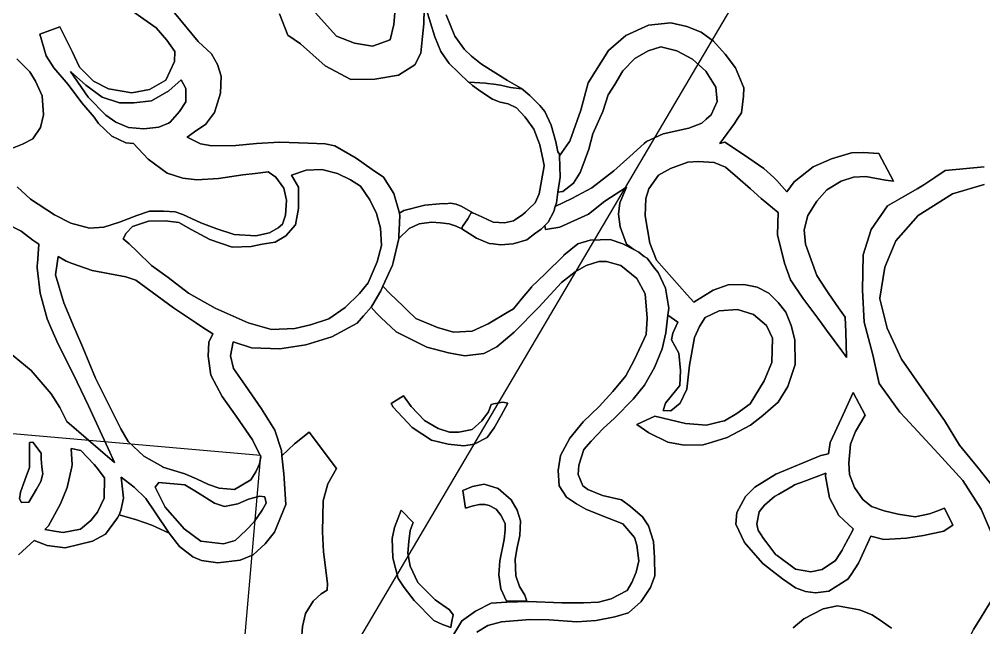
# Model space of a CAD drawing. Header units: inches. Extents: x 288635 to 1232953, y 676945 to 1655780.
# Drawn here: x 469572 to 495223, y 1212552 to 1228735 of the extents above; entities that cross this region are included whole.
import ezdxf

# ---------------------------------------------------------------- set-up
doc = ezdxf.new("R2010")
doc.units = ezdxf.units.IN
doc.header["$MEASUREMENT"] = 0
doc.layers.add('Images', color=7, linetype='Continuous')
picture_1 = doc.add_image_def('image7.jpg', size_in_pixel=(2590, 3729))
picture_2 = doc.add_image_def('image8.jpg', size_in_pixel=(2583, 3985))

msp = doc.modelspace()

# ---------------------------------------------------------------- linework, layer by layer
at = {"color": 1}
for points in [[(477167.1156, 1229697.0635), (477064.1106, 1229634.7814), (477441.3331, 1228917.3729), (478006.4842, 1228288.7216), (478489.0852, 1228098.2212), (478965.3361, 1228022.0211), (479435.2371, 1228187.1214), (479536.8373, 1228599.8722), (479600.3374, 1229330.1237), (479422.537, 1229812.7247), (479079.6364, 1230079.4252), (478489.0852, 1230441.3759), (478000.1342, 1230568.3762), (477625.7116, 1230663.5826), (477459.2162, 1230078.0643), (477167.1156, 1229697.0635)], [(479435.2371, 1228187.1214), (478965.3361, 1228022.0211), (478489.0852, 1228098.2212), (478006.4842, 1228288.7216), (477441.3331, 1228917.3729), (477064.1106, 1229634.7814), (477167.1156, 1229697.0635), (477459.2162, 1230078.0643), (477625.7116, 1230663.5826), (478000.1342, 1230568.3762), (478489.0852, 1230441.3759), (479079.6364, 1230079.4252), (479422.537, 1229812.7247), (479600.3374, 1229330.1237), (479536.8373, 1228599.8722), (479435.2371, 1228187.1214)], [(488034.2943, 1228149.3175), (488344.1749, 1227808.9568), (488618.4955, 1227443.1961), (488842.0159, 1226909.795), (488836.9359, 1226691.3546), (488781.0558, 1226244.3137), (488666.8989, 1226074.6211), (488593.0954, 1225964.9132), (488201.9346, 1225431.5121), (488340.2317, 1225464.3305), (488838.0727, 1225139.2099), (489377.4118, 1224766.8091), (489644.2558, 1224527.6868), (489721.9945, 1224448.3285), (489986.155, 1224143.5279), (490180.7533, 1224407.79), (490688.7543, 1224809.1108), (491176.4353, 1225027.5513), (491704.7563, 1225185.0316), (492014.6369, 1225190.1116), (492431.1978, 1225164.7115), (492822.3586, 1224433.1901), (492608.9981, 1224453.5101), (492085.7571, 1224550.0303), (491760.6364, 1224534.7903), (491435.5158, 1224428.1101), (491054.515, 1224199.5096), (490780.1945, 1223894.709), (490541.434, 1223518.7882), (490444.9138, 1223132.7075), (490482.7936, 1222755.0962), (490780.1945, 1221923.6651), (491029.115, 1221542.6643), (491104.1185, 1221434.6592), (491365.0111, 1221058.9738), (491537.116, 1220811.1428), (491552.356, 1220414.902), (491576.9449, 1219760.8387), (491577.7561, 1219739.2607), (491562.3432, 1219760.8387), (491450.7558, 1219917.061), (491044.355, 1220465.7021), (490810.6745, 1220785.7428), (490409.3537, 1221319.1438), (490084.2331, 1221806.8248), (489926.7528, 1222248.7857), (489738.7924, 1223000.6272), (489752.4745, 1223599.9668), (489305.4337, 1223970.8075), (489016.9059, 1224222.4038), (488670.4324, 1224524.5287), (488355.4718, 1224798.8492), (488055.7512, 1224925.8495), (487629.0303, 1224956.3295), (487349.6297, 1224930.9295), (486892.4288, 1224768.3691), (486572.3882, 1224585.4888), (486318.3877, 1224229.8881), (486232.0275, 1223965.7275), (486216.7875, 1223503.4466), (486338.7077, 1222782.0852), (486521.5881, 1222329.9643), (487337.3375, 1221409.6316), (487512.1901, 1221212.362), (488026.6051, 1221532.7129), (488422.8459, 1221674.9532), (488839.4067, 1221680.0332), (489195.0074, 1221613.9931), (489504.8881, 1221446.3528), (489753.8086, 1221202.5123), (489962.089, 1220943.4318), (490104.3293, 1220587.831), (490195.7694, 1220211.9103), (490205.9295, 1219551.509), (490012.8891, 1218967.3078), (489758.8886, 1218550.747), (489352.4878, 1218195.1463), (489022.2871, 1217941.1457), (488402.5259, 1217610.9451), (487996.2387, 1217486.1797), (487757.3646, 1217412.8247), (487259.5236, 1217407.7447), (486822.6427, 1217483.9448), (486319.7217, 1217737.9453), (485999.6811, 1217956.3858), (486472.122, 1218179.9062), (487295.0836, 1217981.7858), (487853.8848, 1217941.1457), (488240.2589, 1218036.7006), (488326.3257, 1218057.986), (488656.5264, 1218245.9464), (489007.0471, 1218505.0269), (489382.9678, 1219119.7081), (489591.2482, 1219607.3891), (489606.4883, 1220257.6304), (489443.9279, 1220587.831), (489098.4873, 1220882.4716), (488676.8464, 1221014.5519), (488184.0854, 1220978.9918), (487818.3247, 1220801.1915), (487665.9244, 1220562.431), (487533.8441, 1220272.8704), (487396.6839, 1219531.1889), (487325.5637, 1218896.1877), (487147.7634, 1218525.3469), (486903.9229, 1218322.1465), (486700.7225, 1218327.2265), (486755.8476, 1218526.4413), (487137.6033, 1218992.7079), (487157.9234, 1219388.9486), (487112.2033, 1219856.3096), (486915.3606, 1220204.8065), (486954.723, 1220384.6306), (487090.5492, 1220678.961), (486823.0211, 1220867.2216), (486844.575, 1221052.2257), (486762.0248, 1221579.2767), (486565.1744, 1221998.3776), (486464.4052, 1222118.341), (486267.5876, 1222380.7644), (486190.3594, 1222427.5694), (486152.8435, 1222450.3063), (486050.8234, 1222544.4787), (485915.4827, 1222615.1791), (485718.9465, 1222756.6851), (485556.3862, 1223213.886), (485510.6661, 1223549.1667), (485546.2261, 1223848.8873), (485722.8897, 1224273.2698), (485148.8485, 1223897.349), (484711.9677, 1223551.9083), (483949.9661, 1223206.4676), (483568.9654, 1223140.4275), (483551.4013, 1223254.0381), (483634.3035, 1223340.2095), (483786.7038, 1223624.6901), (483826.2575, 1223751.8269), (484270.0068, 1223968.4692), (484798.3278, 1224247.8697), (485382.529, 1224699.9906), (485814.3299, 1225086.0714), (486190.3594, 1225427.1215), (486251.2107, 1225482.3122), (486696.6251, 1225691.6281), (487384.053, 1225837.9129), (487724.4137, 1225975.0732), (487840.1671, 1226074.6211), (487978.4142, 1226193.5136), (488135.8945, 1226549.1143), (488100.3344, 1226930.1151), (487831.0939, 1227356.8359), (487480.5732, 1227671.7966), (487064.0124, 1227900.397), (486632.2115, 1228001.9972), (486296.9308, 1227895.317), (485941.3301, 1227692.1166), (485621.2895, 1227361.9159), (485407.9291, 1227001.2352), (485235.2087, 1226726.9147), (485092.9684, 1226284.9538), (484828.8079, 1225685.5126), (484722.1277, 1225284.1918), (484589.0445, 1224920.4311), (484493.5272, 1224659.3505), (484315.7269, 1224379.95), (484026.1663, 1224151.3495), (483899.8474, 1224136.9493), (483959.4241, 1224539.0919), (483951.1538, 1224817.3192), (483942.5857, 1225105.568), (484067.3476, 1225280.07), (484191.8546, 1225454.2154), (484219.2067, 1225492.4722), (484508.7673, 1226320.5139), (484706.8877, 1227041.8753), (485245.3687, 1227905.477), (485702.5696, 1228301.7178), (486307.0909, 1228576.0384), (486901.452, 1228636.9985), (487323.0929, 1228540.4783), (487709.1737, 1228393.158), (488034.2943, 1228149.3175)], [(484270.0068, 1223968.4692), (483826.2575, 1223751.8269), (483857.8239, 1223853.2905), (483899.8474, 1224136.9493), (484026.1663, 1224151.3495), (484315.7269, 1224379.95), (484493.5272, 1224659.3505), (484589.0445, 1224920.4311), (484722.1277, 1225284.1918), (484828.8079, 1225685.5126), (485092.9684, 1226284.9538), (485235.2087, 1226726.9147), (485407.9291, 1227001.2352), (485621.2895, 1227361.9159), (485941.3301, 1227692.1166), (486296.9308, 1227895.317), (486632.2115, 1228001.9972), (487064.0124, 1227900.397), (487480.5732, 1227671.7966), (487831.0939, 1227356.8359), (488100.3344, 1226930.1151), (488135.8945, 1226549.1143), (487978.4142, 1226193.5136), (487840.1671, 1226074.6211), (487724.4137, 1225975.0732), (487384.053, 1225837.9129), (486696.6251, 1225691.6281), (486251.2107, 1225482.3122), (486190.3594, 1225427.1215), (485814.3299, 1225086.0714), (485382.529, 1224699.9906), (484798.3278, 1224247.8697), (484270.0068, 1223968.4692)], [(473547.6084, 1226833.2078), (473090.4074, 1226566.5073), (472620.5065, 1226509.3572), (472233.1557, 1226509.3572), (471775.9548, 1226668.1075), (471337.8039, 1226979.2581), (470931.4031, 1227347.5588), (471401.3041, 1226661.7575), (471877.555, 1226185.5065), (472137.9055, 1226001.3562), (472480.8062, 1225855.3059), (472880.857, 1225817.2058), (473287.2578, 1225868.0059), (473536.7484, 1225974.1721), (473585.7084, 1225995.0061), (473833.3589, 1226280.7567), (474004.8093, 1226541.1072), (473998.4593, 1226890.3579), (473877.809, 1227125.3084), (473547.6084, 1226833.2078)], [(471775.9548, 1226668.1075), (472233.1557, 1226509.3572), (472620.5065, 1226509.3572), (473090.4074, 1226566.5073), (473547.6084, 1226833.2078), (473877.809, 1227125.3084), (473998.4593, 1226890.3579), (474004.8093, 1226541.1072), (473833.3589, 1226280.7567), (473585.7084, 1225995.0061), (473536.7484, 1225974.1721), (473287.2578, 1225868.0059), (472880.857, 1225817.2058), (472480.8062, 1225855.3059), (472137.9055, 1226001.3562), (471877.555, 1226185.5065), (471401.3041, 1226661.7575), (470931.4031, 1227347.5588), (471337.8039, 1226979.2581), (471775.9548, 1226668.1075)], [(482637.2068, 1226924.8234), (482925.8592, 1226887.1399), (482912.5231, 1226894.8635), (482931.1509, 1226892.4316), (483149.8645, 1226709.7696), (483419.7401, 1226439.8941), (483549.9153, 1226284.3188), (483720.5392, 1225923.2265), (483844.0208, 1225476.1784), (483896.7918, 1225207.9262), (483941.2419, 1225150.7761), (483942.5857, 1225105.568), (483951.1538, 1224817.3192), (483959.4241, 1224539.0919), (483899.8474, 1224136.9493), (483857.8239, 1223853.2905), (483826.2575, 1223751.8269), (483786.7038, 1223624.6901), (483634.3035, 1223340.2095), (483551.4013, 1223254.0381), (483453.5259, 1223152.3031), (483272.0083, 1223031.4223), (483075.1579, 1222866.322), (482706.8571, 1222758.3717), (482370.3065, 1222739.3217), (482176.1022, 1222759.5513), (482065.5059, 1222771.0718), (481731.8458, 1222914.2984), (481344.495, 1223165.1239), (481357.7797, 1223219.8848), (481500.0703, 1223431.8244), (481550.8704, 1223527.0746), (481582.6293, 1223576.1565), (481585.7955, 1223581.0497), (481625.6002, 1223588.5131), (481636.5956, 1223590.5747), (481874.7211, 1223476.2745), (482179.7577, 1223339.7011), (482478.2567, 1223317.1729), (482719.5572, 1223374.323), (482769.7003, 1223407.7517), (482967.2077, 1223539.4233), (483037.8968, 1223607.167), (483119.608, 1223685.4736), (483291.0583, 1223850.5739), (483395.4632, 1224088.1997), (483459.6531, 1224438.7752), (483533.0468, 1224839.6178), (483531.7742, 1224846.1482), (483505.8187, 1224979.338), (483416.6299, 1225392.8498), (483257.8796, 1225816.184), (483049.4132, 1226097.1605), (483014.4625, 1226144.268), (482798.7622, 1226383.935), (482571.3784, 1226483.0742), (482358.018, 1226533.8743), (482159.8976, 1226610.0744), (481844.9369, 1226818.3549), (481626.4965, 1226970.7552), (481528.0274, 1227065.0857), (481973.5675, 1227034.1454), (482024.7382, 1227025.3925), (482197.9417, 1227010.9589), (482373.1422, 1226981.1572), (482518.3367, 1226950.1824), (482637.2068, 1226924.8234)], [(477198.6846, 1224718.4294), (476812.6038, 1224591.4291), (476995.4842, 1224266.3085), (477000.5642, 1223702.4273), (476914.204, 1223265.5465), (476660.2035, 1222970.9059), (476375.723, 1222803.2655), (476035.3623, 1222752.4654), (475740.7217, 1222691.5053), (475237.8007, 1222671.1853), (474638.3595, 1222879.4657), (474145.5985, 1223143.6262), (473815.3978, 1223331.5866), (473454.7171, 1223372.2267), (473010.6037, 1223363.6523), (472580.9554, 1223224.9064), (472418.3951, 1223042.026), (472337.1149, 1222894.7057), (472494.5952, 1222762.6254), (472707.9556, 1222559.425), (473088.9564, 1222188.5843), (473535.9973, 1221863.4637), (474069.3984, 1221451.9828), (474785.6798, 1221050.662), (475655.9196, 1220661.101), (476284.2828, 1220486.7809), (476898.964, 1220507.1009), (477315.5248, 1220608.7011), (477803.2058, 1220771.2615), (478240.0867, 1221065.9021), (478621.0875, 1221441.8228), (478849.6879, 1221726.3034), (479093.5284, 1222285.1045), (479205.2886, 1222721.9854), (479179.8886, 1223179.1863), (479073.2084, 1223565.2671), (478895.408, 1223936.1078), (478646.4875, 1224296.7885), (478382.327, 1224464.4289), (478031.8063, 1224637.1492), (477620.3255, 1224743.8294), (477198.6846, 1224718.4294)], [(479205.2886, 1222721.9854), (479093.5284, 1222285.1045), (478849.6879, 1221726.3034), (478621.0875, 1221441.8228), (478240.0867, 1221065.9021), (477803.2058, 1220771.2615), (477315.5248, 1220608.7011), (476898.964, 1220507.1009), (476284.2828, 1220486.7809), (475655.9196, 1220661.101), (474785.6798, 1221050.662), (474069.3984, 1221451.9828), (473535.9973, 1221863.4637), (473088.9564, 1222188.5843), (472707.9556, 1222559.425), (472494.5952, 1222762.6254), (472337.1149, 1222894.7057), (472418.3951, 1223042.026), (472580.9554, 1223224.9064), (473010.6037, 1223363.6523), (473454.7171, 1223372.2267), (473815.3978, 1223331.5866), (474145.5985, 1223143.6262), (474638.3595, 1222879.4657), (475237.8007, 1222671.1853), (475740.7217, 1222691.5053), (476035.3623, 1222752.4654), (476375.723, 1222803.2655), (476660.2035, 1222970.9059), (476914.204, 1223265.5465), (477000.5642, 1223702.4273), (476995.4842, 1224266.3085), (476812.6038, 1224591.4291), (477198.6846, 1224718.4294), (477620.3255, 1224743.8294), (478031.8063, 1224637.1492), (478382.327, 1224464.4289), (478646.4875, 1224296.7885), (478895.408, 1223936.1078), (479073.2084, 1223565.2671), (479179.8886, 1223179.1863), (479205.2886, 1222721.9854)], [(485556.3862, 1223213.886), (485718.9465, 1222756.6851), (485915.4827, 1222615.1791), (485625.3725, 1222766.7291), (485288.8219, 1222874.6793), (484755.4208, 1222861.9793), (484431.5701, 1222766.7291), (484056.9194, 1222461.9285), (484051.6277, 1222456.6368), (483555.2684, 1221960.2775), (483199.6677, 1221617.3768), (483198.7895, 1221616.341), (483194.376, 1221612.0851), (482946.7255, 1221319.9845), (482715.195, 1221032.1358), (482545.6164, 1220937.9254), (482046.8665, 1220636.8107), (481618.5145, 1220442.6245), (481123.2135, 1220417.2244), (480697.7627, 1220537.8746), (480119.9115, 1220772.8251), (479877.3062, 1221006.5112), (479779.7459, 1221100.4847), (479427.6184, 1221439.6663), (479245.0973, 1221637.6425), (479501.4109, 1222192.2885), (479518.7276, 1222267.1578), (479666.9242, 1222907.8903), (479944.757, 1223166.7799), (480205.1075, 1223293.7801), (480535.3082, 1223338.2302), (480774.0522, 1223324.9325), (481009.0027, 1223293.1825), (481193.153, 1223236.0323), (481339.2033, 1223159.8322), (481340.9373, 1223166.9801), (481344.495, 1223165.1239), (481731.8458, 1222914.2984), (482065.5059, 1222771.0718), (482176.1022, 1222759.5513), (482370.3065, 1222739.3217), (482706.8571, 1222758.3717), (483075.1579, 1222866.322), (483272.0083, 1223031.4223), (483453.5259, 1223152.3031), (483551.4013, 1223254.0381), (483568.9654, 1223140.4275), (483949.9661, 1223206.4676), (484711.9677, 1223551.9083), (485148.8485, 1223897.349), (485722.8897, 1224273.2698), (485546.2261, 1223848.8873), (485510.6661, 1223549.1667), (485556.3862, 1223213.886)], [(481042.7001, 1223843.3053), (481195.1004, 1223817.9052), (481345.8074, 1223755.2517), (481636.5956, 1223590.5747), (481625.6002, 1223588.5131), (481585.7955, 1223581.0497), (481582.6293, 1223576.1565), (481550.8704, 1223527.0746), (481500.0703, 1223431.8244), (481357.7797, 1223219.8848), (481344.495, 1223165.1239), (481340.9373, 1223166.9801), (481339.2033, 1223159.8322), (481193.153, 1223236.0323), (481009.0027, 1223293.1825), (480774.0522, 1223324.9325), (480535.3082, 1223338.2302), (480205.1075, 1223293.7801), (479944.757, 1223166.7799), (479666.9242, 1222907.8903), (479665.3564, 1222906.4294), (479666.658, 1222924.3266), (479670.1247, 1222971.9942), (479681.7036, 1223316.464), (479689.1596, 1223538.2795), (479679.2729, 1223573.3612), (479685.0982, 1223576.7593), (479684.5646, 1223578.6529), (479803.9984, 1223648.3225), (480356.4495, 1223794.3728), (480845.4005, 1223832.4729), (480904.9885, 1223825.2257), (481042.7001, 1223843.3053)], [(470819.6735, 1222298.9687), (470603.2873, 1222427.8797), (470578.7972, 1222243.4157), (470538.0442, 1221936.4566), (470756.4846, 1221194.7751), (471034.3871, 1220540.3594), (471071.4452, 1220453.0936), (471264.4856, 1220000.9727), (471594.6863, 1219188.1711), (472077.2872, 1218233.1291), (472275.4076, 1217841.9684), (472468.448, 1217506.6877), (472885.0089, 1217115.5269), (473385.7456, 1216827.2239), (473387.9299, 1216825.9663), (473977.211, 1216648.166), (474282.9974, 1216507.6029), (474607.1323, 1216358.6054), (474891.6129, 1216262.0852), (475298.0137, 1216231.6051), (475734.8946, 1216485.6057), (475866.9748, 1216698.9661), (475923.2831, 1216827.2239), (475958.415, 1216907.2465), (475993.9751, 1217095.2069), (475775.5346, 1217552.4078), (475343.7338, 1218182.329), (474967.813, 1218700.4901), (474663.0124, 1219269.4512), (474591.8923, 1219777.4522), (474617.2923, 1220143.213), (474716.9066, 1220366.2946), (474455.8094, 1220540.3594), (474282.9974, 1220655.5674), (473669.5592, 1221064.5262), (472676.1867, 1221795.1326), (472409.7167, 1221882.4079), (471510.5549, 1222055.1282), (470977.0737, 1222243.4157), (470819.6735, 1222298.9687)], [(475734.8946, 1216485.6057), (475298.0137, 1216231.6051), (474891.6129, 1216262.0852), (474607.1323, 1216358.6054), (474282.9974, 1216507.6029), (473977.211, 1216648.166), (473387.9299, 1216825.9663), (473385.7456, 1216827.2239), (472885.0089, 1217115.5269), (472468.448, 1217506.6877), (472275.4076, 1217841.9684), (472077.2872, 1218233.1291), (471594.6863, 1219188.1711), (471264.4856, 1220000.9727), (471071.4452, 1220453.0936), (471034.3871, 1220540.3594), (470756.4846, 1221194.7751), (470538.0442, 1221936.4566), (470578.7972, 1222243.4157), (470603.2873, 1222427.8797), (470819.6735, 1222298.9687), (470977.0737, 1222243.4157), (471510.5549, 1222055.1282), (472409.7167, 1221882.4079), (472676.1867, 1221795.1326), (473669.5592, 1221064.5262), (474282.9974, 1220655.5674), (474455.8094, 1220540.3594), (474716.9066, 1220366.2946), (474617.2923, 1220143.213), (474591.8923, 1219777.4522), (474663.0124, 1219269.4512), (474967.813, 1218700.4901), (475343.7338, 1218182.329), (475775.5346, 1217552.4078), (475993.9751, 1217095.2069), (475958.415, 1216907.2465), (475923.2831, 1216827.2239), (475866.9748, 1216698.9661), (475734.8946, 1216485.6057)], [(480712.6384, 1217852.8762), (481012.359, 1217751.276), (481261.2795, 1217751.276), (481616.8802, 1217827.4762), (481875.9608, 1218050.9966), (482053.7611, 1218289.7571), (482121.1561, 1218493.1736), (482186.4764, 1218505.0225), (482435.3969, 1218550.7426), (482562.3971, 1218525.3426), (482389.6768, 1218195.1419), (482206.7964, 1217864.9412), (482018.836, 1217610.9407), (481673.3954, 1217438.2204), (481395.3588, 1217389.3761), (480976.799, 1217431.2354), (480534.8381, 1217542.9956), (480021.7571, 1217873.1963), (479518.836, 1218421.8373), (479462.9559, 1218518.3575), (479793.1566, 1218716.4779), (479996.357, 1218437.0774), (480346.8777, 1218061.1566), (480712.6384, 1217852.8762)], [(480021.7571, 1217873.1963), (480534.8381, 1217542.9956), (480976.799, 1217431.2354), (481395.3588, 1217389.3761), (481673.3954, 1217438.2204), (482018.836, 1217610.9407), (482206.7964, 1217864.9412), (482389.6768, 1218195.1419), (482562.3971, 1218525.3426), (482435.3969, 1218550.7426), (482186.4764, 1218505.0225), (482121.1561, 1218493.1736), (482053.7611, 1218289.7571), (481875.9608, 1218050.9966), (481616.8802, 1217827.4762), (481261.2795, 1217751.276), (481012.359, 1217751.276), (480712.6384, 1217852.8762), (480346.8777, 1218061.1566), (479996.357, 1218437.0774), (479793.1566, 1218716.4779), (479462.9559, 1218518.3575), (479518.836, 1218421.8373), (480021.7571, 1217873.1963)], [(491635.9523, 1216932.7637), (491651.1924, 1216627.9631), (491788.3526, 1216277.4424), (492006.7931, 1215962.4818), (492235.3935, 1215779.6014), (492575.7542, 1215657.6812), (492946.595, 1215571.321), (493398.7159, 1215505.2809), (493784.7966, 1215581.481), (493974.8548, 1215653.0614), (494175.9574, 1215728.8013), (494404.5579, 1215276.6804), (494200.4488, 1215142.0553), (494165.7974, 1215119.2001), (493617.1563, 1215002.3599), (493170.1154, 1214931.2397), (492570.6742, 1214895.6797), (492218.9321, 1214986.7783), (491945.9159, 1214383.3093), (491895.0328, 1214270.8384), (491693.1772, 1213969.8256), (491605.4723, 1213839.0375), (491107.6313, 1213524.0769), (490752.0306, 1213478.3568), (490482.79, 1213518.9969), (490213.5495, 1213610.4371), (489873.1888, 1213854.2776), (489600.4237, 1214064.0969), (489344.8677, 1214260.6784), (488969.4271, 1214690.8708), (488857.1868, 1214819.4795), (488628.5863, 1215302.0805), (488653.9864, 1215617.0411), (488887.6668, 1216043.762), (489136.5873, 1216292.6825), (489695.3884, 1216633.0431), (490894.2708, 1217130.8841), (491097.1961, 1217179.6551), (491138.1113, 1217481.4048), (491436.4206, 1218124.8653), (491752.7926, 1218807.2875), (492067.7532, 1218207.8463), (491808.6727, 1217770.9654), (491681.6724, 1217430.6047), (491635.9523, 1216932.7637)], [(491138.1113, 1217481.4048), (491097.1961, 1217179.6551), (490894.2708, 1217130.8841), (489695.3884, 1216633.0431), (489136.5873, 1216292.6825), (488887.6668, 1216043.762), (488653.9864, 1215617.0411), (488628.5863, 1215302.0805), (488857.1868, 1214819.4795), (488969.4271, 1214690.8708), (489344.8677, 1214260.6784), (489600.4237, 1214064.0969), (489873.1888, 1213854.2776), (490213.5495, 1213610.4371), (490482.79, 1213518.9969), (490752.0306, 1213478.3568), (491107.6313, 1213524.0769), (491605.4723, 1213839.0375), (491693.1772, 1213969.8256), (491895.0328, 1214270.8384), (491945.9159, 1214383.3093), (492218.9321, 1214986.7783), (492570.6742, 1214895.6797), (493170.1154, 1214931.2397), (493617.1563, 1215002.3599), (494165.7974, 1215119.2001), (494200.4488, 1215142.0553), (494404.5579, 1215276.6804), (494175.9574, 1215728.8013), (493974.8548, 1215653.0614), (493784.7966, 1215581.481), (493398.7159, 1215505.2809), (492946.595, 1215571.321), (492575.7542, 1215657.6812), (492235.3935, 1215779.6014), (492006.7931, 1215962.4818), (491788.3526, 1216277.4424), (491651.1924, 1216627.9631), (491635.9523, 1216932.7637), (491681.6724, 1217430.6047), (491808.6727, 1217770.9654), (492067.7532, 1218207.8463), (491752.7926, 1218807.2875), (491436.4206, 1218124.8653), (491138.1113, 1217481.4048)], [(470158.3967, 1217196.9033), (469929.7963, 1217486.4638), (469840.8961, 1217481.3838), (469847.2461, 1217125.7831), (469847.2461, 1216814.6325), (469755.0413, 1216570.2898), (469720.2458, 1216478.0818), (469605.9456, 1216160.5812), (469579.2756, 1215982.7808), (469630.0757, 1215886.2606), (469823.116, 1215891.3406), (470031.3965, 1216236.7813), (470143.1567, 1216445.0618), (470193.9568, 1216643.1821), (470188.0493, 1216701.5185), (470175.0097, 1216830.2848), (470153.3167, 1217044.503), (470158.3967, 1217196.9033)], [(469823.116, 1215891.3406), (469630.0757, 1215886.2606), (469579.2756, 1215982.7808), (469605.9456, 1216160.5812), (469720.2458, 1216478.0818), (469755.0413, 1216570.2898), (469847.2461, 1216814.6325), (469847.2461, 1217125.7831), (469840.8961, 1217481.3838), (469929.7963, 1217486.4638), (470158.3967, 1217196.9033), (470153.3167, 1217044.503), (470175.0097, 1216830.2848), (470188.0493, 1216701.5185), (470193.9568, 1216643.1821), (470143.1567, 1216445.0618), (470031.3965, 1216236.7813), (469823.116, 1215891.3406)], [(471561.3699, 1216896.3245), (471212.1192, 1217266.7419), (470949.9016, 1217316.6474), (470982.2897, 1216886.7686), (470968.8921, 1216827.2239), (470845.1294, 1216277.1674), (470667.3291, 1215845.3666), (470347.2884, 1215261.1654), (470253.9481, 1215164.041), (470563.8994, 1215114.2154), (470735.8682, 1215086.5709), (471201.5358, 1215171.2377), (471476.703, 1215404.0715), (471656.6201, 1215626.3219), (471825.9537, 1215996.7393), (471836.5371, 1216536.4904), (471614.2115, 1216827.2239), (471561.3699, 1216896.3245)], [(471201.5358, 1215171.2377), (470735.8682, 1215086.5709), (470563.8994, 1215114.2154), (470253.9481, 1215164.041), (470347.2884, 1215261.1654), (470667.3291, 1215845.3666), (470845.1294, 1216277.1674), (470968.8921, 1216827.2239), (470982.2897, 1216886.7686), (470949.9016, 1217316.6474), (471212.1192, 1217266.7419), (471561.3699, 1216896.3245), (471614.2115, 1216827.2239), (471836.5371, 1216536.4904), (471825.9537, 1215996.7393), (471656.6201, 1215626.3219), (471476.703, 1215404.0715), (471201.5358, 1215171.2377)], [(490213.5495, 1214108.2781), (490625.0303, 1214042.238), (490929.8309, 1214098.1181), (491280.3516, 1214341.9586), (491458.152, 1214611.1991), (491476.1596, 1214645.6254), (491504.0779, 1214698.9986), (491729.6586, 1215130.256), (491755.165, 1215179.0182), (491504.0779, 1215409.6084), (491366.7118, 1215535.7609), (491117.7913, 1216003.1219), (491016.1911, 1216582.243), (491026.5775, 1216658.843), (490436.723, 1216440.5532), (490188.1494, 1216348.5626), (490150.6384, 1216326.7705), (489771.7908, 1216106.678), (489654.7484, 1216038.6819), (489390.5878, 1215810.0815), (489283.5618, 1215676.2989), (489248.3476, 1215632.2811), (489192.4674, 1215317.3205), (489228.0275, 1215134.4401), (489230.7829, 1215130.256), (489283.5618, 1215050.1103), (489365.1878, 1214926.1597), (489426.931, 1214845.4186), (489695.3884, 1214494.3589), (489726.4194, 1214471.2378), (490213.5495, 1214108.2781)], [(490929.8309, 1214098.1181), (490625.0303, 1214042.238), (490213.5495, 1214108.2781), (489726.4194, 1214471.2378), (489695.3884, 1214494.3589), (489426.931, 1214845.4186), (489365.1878, 1214926.1597), (489283.5618, 1215050.1103), (489230.7829, 1215130.256), (489228.0275, 1215134.4401), (489192.4674, 1215317.3205), (489248.3476, 1215632.2811), (489283.5618, 1215676.2989), (489390.5878, 1215810.0815), (489654.7484, 1216038.6819), (489771.7908, 1216106.678), (490150.6384, 1216326.7705), (490188.1494, 1216348.5626), (490436.723, 1216440.5532), (491026.5775, 1216658.843), (491016.1911, 1216582.243), (491117.7913, 1216003.1219), (491366.7118, 1215535.7609), (491504.0779, 1215409.6084), (491755.165, 1215179.0182), (491729.6586, 1215130.256), (491504.0779, 1214698.9986), (491476.1596, 1214645.6254), (491458.152, 1214611.1991), (491280.3516, 1214341.9586), (490929.8309, 1214098.1181)], [(473194.8895, 1215606.7639), (473555.5702, 1215063.2028), (473093.8972, 1215275.3723), (472692.5764, 1215422.6925), (472224.7489, 1215554.9906), (472276.8046, 1215666.5387), (472346.6548, 1215996.7393), (472280.4877, 1216556.7258), (472625.9283, 1216292.5653), (472940.889, 1215992.8447), (473194.8895, 1215606.7639)], [(473978.608, 1216350.2234), (473280.1067, 1216413.7235), (473184.8565, 1216293.0733), (473451.557, 1215759.6722), (473902.4281, 1215240.3144), (473953.208, 1215181.821), (474404.0589, 1214851.6204), (475000.9601, 1214781.7702), (475312.1107, 1214870.6704), (475610.5613, 1215143.721), (475820.1117, 1215372.3214), (476036.0122, 1215677.122), (476137.6124, 1215867.6224), (476105.8623, 1216032.7227), (475971.0389, 1216050.9012), (475667.7114, 1215969.2226), (475381.9609, 1215848.5724), (475026.3601, 1215772.3722), (474765.2136, 1215868.2842), (474311.2147, 1216145.0947), (474245.3086, 1216191.4731), (473978.608, 1216350.2234)], [(474765.2136, 1215868.2842), (475026.3601, 1215772.3722), (475381.9609, 1215848.5724), (475667.7114, 1215969.2226), (475971.0389, 1216050.9012), (476105.8623, 1216032.7227), (476137.6124, 1215867.6224), (476036.0122, 1215677.122), (475820.1117, 1215372.3214), (475610.5613, 1215143.721), (475312.1107, 1214870.6704), (475000.9601, 1214781.7702), (474404.0589, 1214851.6204), (473953.208, 1215181.821), (473902.4281, 1215240.3144), (473451.557, 1215759.6722), (473184.8565, 1216293.0733), (473280.1067, 1216413.7235), (473978.608, 1216350.2234), (474245.3086, 1216191.4731), (474311.2147, 1216145.0947), (474765.2136, 1215868.2842)], [(482656.589, 1215951.5131), (482814.0693, 1215677.1925), (482900.4295, 1215392.712), (482885.1894, 1215006.6312), (482814.0693, 1214686.5905), (482763.2692, 1214376.7099), (482778.5092, 1213929.669), (482880.1094, 1213645.1885), (483022.3497, 1213421.668), (483068.0698, 1213255.5631), (482531.1661, 1213255.5631), (482379.6549, 1213589.3724), (482326.3883, 1213958.6251), (482351.7884, 1214334.5458), (482468.6286, 1214898.427), (482494.0287, 1215142.2675), (482494.0287, 1215320.0678), (482382.2684, 1215543.5883), (482255.2682, 1215706.1486), (482072.3878, 1215802.6688), (481965.7076, 1215828.0688), (481808.2273, 1215833.1488), (481640.587, 1215797.5888), (481436.6589, 1215735.2038), (481366.9971, 1216205.4214), (481630.4269, 1216312.1938), (481940.3076, 1216368.0739), (482306.0683, 1216251.2337), (482656.589, 1215951.5131)], [(481366.9971, 1216205.4214), (481436.6589, 1215735.2038), (481640.587, 1215797.5888), (481808.2273, 1215833.1488), (481965.7076, 1215828.0688), (482072.3878, 1215802.6688), (482255.2682, 1215706.1486), (482382.2684, 1215543.5883), (482494.0287, 1215320.0678), (482494.0287, 1215142.2675), (482468.6286, 1214898.427), (482351.7884, 1214334.5458), (482326.3883, 1213958.6251), (482379.6549, 1213589.3724), (482531.1661, 1213255.5631), (483068.0698, 1213255.5631), (483022.3497, 1213421.668), (482880.1094, 1213645.1885), (482778.5092, 1213929.669), (482763.2692, 1214376.7099), (482814.0693, 1214686.5905), (482885.1894, 1215006.6312), (482900.4295, 1215392.712), (482814.0693, 1215677.1925), (482656.589, 1215951.5131), (482306.0683, 1216251.2337), (481940.3076, 1216368.0739), (481630.4269, 1216312.1938), (481366.9971, 1216205.4214)], [(481071.6258, 1212685.0665), (481046.2258, 1212558.0663), (480827.7853, 1212634.2664), (480599.1849, 1212740.9467), (480070.4565, 1213279.1166), (479811.7833, 1213624.8684), (479649.223, 1213863.6289), (479506.9827, 1214412.27), (479491.7427, 1214925.351), (479547.6228, 1215214.9116), (479730.5031, 1215677.1925), (480050.5438, 1215352.0719), (479964.1836, 1215138.7114), (479928.6235, 1214844.0709), (479908.3035, 1214534.1902), (479968.4136, 1214191.2648), (480174.6943, 1213752.9182), (480634.7449, 1213294.6678), (481015.7457, 1213030.5072), (481112.2659, 1212898.427), (481071.6258, 1212685.0665)], [(480050.5438, 1215352.0719), (479730.5031, 1215677.1925), (479547.6228, 1215214.9116), (479491.7427, 1214925.351), (479506.9827, 1214412.27), (479649.223, 1213863.6289), (479811.7833, 1213624.8684), (480070.4565, 1213279.1166), (480599.1849, 1212740.9467), (480827.7853, 1212634.2664), (481046.2258, 1212558.0663), (481071.6258, 1212685.0665), (481112.2659, 1212898.427), (481015.7457, 1213030.5072), (480634.7449, 1213294.6678), (480174.6943, 1213752.9182), (479968.4136, 1214191.2648), (479908.3035, 1214534.1902), (479928.6235, 1214844.0709), (479964.1836, 1215138.7114), (480050.5438, 1215352.0719)]]:
    msp.add_lwpolyline(points, close=True, dxfattribs=at)
for points in [[(480392.4143, 1229008.9994), (480621.0147, 1228272.3979), (480786.1151, 1227878.6971), (481008.3655, 1227561.1965), (481516.3665, 1227065.8955), (481528.0274, 1227065.0857), (481626.4965, 1226970.7552), (481844.9369, 1226818.3549), (482159.8976, 1226610.0744), (482358.018, 1226533.8743), (482571.3784, 1226483.0742), (482798.7622, 1226383.935), (483014.4625, 1226144.268), (483049.4132, 1226097.1605), (483257.8796, 1225816.184), (483416.6299, 1225392.8498), (483505.8187, 1224979.338), (483531.7742, 1224846.1482), (483533.0468, 1224839.6178), (483459.6531, 1224438.7752), (483395.4632, 1224088.1997), (483291.0583, 1223850.5739), (483119.608, 1223685.4736), (483037.8968, 1223607.167), (482967.2077, 1223539.4233), (482769.7003, 1223407.7517), (482719.5572, 1223374.323), (482478.2567, 1223317.1729), (482179.7577, 1223339.7011), (481874.7211, 1223476.2745), (481636.5956, 1223590.5747), (481345.8074, 1223755.2517), (481195.1004, 1223817.9052), (481042.7001, 1223843.3053), (480904.9885, 1223825.2257), (480845.4005, 1223832.4729), (480356.4495, 1223794.3728), (479803.9984, 1223648.3225), (479684.5646, 1223578.6529), (479536.971, 1224102.3723), (479257.5704, 1224534.1732), (478959.3528, 1224740.6315), (478531.1289, 1225037.0942), (477962.1678, 1225367.2948), (477708.1673, 1225418.0949), (477256.0464, 1225438.415), (476494.0449, 1225463.815), (475884.4437, 1225428.2549), (475335.8026, 1225377.4548), (474695.7213, 1225367.2948), (474396.0007, 1225423.1749), (474036.1988, 1225597.9064), (474292.6765, 1225785.4557), (474522.7424, 1225938.8329), (474766.7107, 1226256.1462), (474927.6778, 1226769.7077), (474938.2611, 1227220.5586), (474843.011, 1227531.7092), (474684.2606, 1227817.4598), (474331.7166, 1228143.8388), (473700.0087, 1228907.5453)], [(480337.8198, 1229011.5082), (480329.4219, 1228611.2114), (480297.6719, 1228274.6607), (480253.2218, 1227836.5098), (480088.1214, 1227525.3592), (479656.3206, 1227252.3087), (479027.6693, 1227144.3584), (478386.318, 1227131.6584), (477706.8667, 1227499.9591), (477052.8154, 1228084.1603), (476716.2647, 1228312.7608), (476494.0143, 1228877.9119)], [(476494.0143, 1228877.9119), (476716.2647, 1228312.7608), (477052.8154, 1228084.1603), (477706.8667, 1227499.9591), (478386.318, 1227131.6584), (479027.6693, 1227144.3584), (479656.3206, 1227252.3087), (480088.1214, 1227525.3592), (480253.2218, 1227836.5098), (480297.6719, 1228274.6607), (480329.4219, 1228611.2114), (480337.8198, 1229011.5082)], [(480924.757, 1228855.5408), (481159.7075, 1228284.0396), (481413.708, 1227934.7889), (481597.8584, 1227756.9886), (481864.5589, 1227541.0881), (482556.7103, 1227109.2873), (482556.7103, 1227109.2873), (482931.1509, 1226892.4316), (482912.5231, 1226894.8635), (482925.8592, 1226887.1399), (482637.2068, 1226924.8234), (482518.3367, 1226950.1824), (482373.1422, 1226981.1572), (482197.9417, 1227010.9589), (482024.7382, 1227025.3925), (481973.5675, 1227034.1454), (481528.0274, 1227065.0857), (481516.3665, 1227065.8955), (481008.3655, 1227561.1965), (480786.1151, 1227878.6971), (480621.0147, 1228272.3979), (480392.4143, 1229008.9994)], [(469519.1909, 1224280.1727), (469869.7116, 1223955.052), (470509.7929, 1223533.4112), (470941.5938, 1223309.8907), (471439.4348, 1223177.8104), (471820.4355, 1223203.2105), (472236.9964, 1223340.3708), (472694.1973, 1223518.1711), (473034.558, 1223635.0114), (473405.3987, 1223635.0114), (473720.3593, 1223614.6913), (473918.4797, 1223543.5712), (474401.0807, 1223325.1307), (474822.7215, 1223162.5704), (475285.0025, 1223010.1701), (475864.1236, 1222974.61), (476229.8843, 1223055.8902), (476453.4048, 1223187.9705), (476570.245, 1223289.5707), (476656.6052, 1223523.2511), (476676.9252, 1223924.5719), (476610.8851, 1224239.5326), (476397.5247, 1224534.1732), (476194.3243, 1224681.4935), (475843.8036, 1224635.7734), (475518.6829, 1224595.1333), (474873.5216, 1224503.6931), (474294.4005, 1224468.133), (473923.4155, 1224510.9246), (473506.9989, 1224640.8534), (472998.9979, 1225016.7741), (472611.1324, 1225431.9299), (472404.6061, 1225448.905), (472036.3053, 1225626.7054), (471674.9582, 1225960.9964), (471566.4044, 1226134.7064), (471236.2037, 1226515.7072), (470874.253, 1226998.3081), (470489.5891, 1227444.5067), (470290.0518, 1227760.3097), (470122.8348, 1228336.0442), (470652.0026, 1228537.1279), (470984.474, 1227863.1994), (471043.5867, 1227743.3763), (471170.8553, 1227458.2003), (471547.3544, 1227087.2083), (471947.4052, 1226884.0079), (472563.3564, 1226776.0577), (473033.2573, 1226871.3079), (473471.4082, 1227118.9584), (473700.7742, 1227609.5927), (473706.3587, 1227880.9599), (473498.9249, 1228177.2938), (473213.1744, 1228505.3778), (472641.6732, 1228907.5453)], [(472641.6732, 1228907.5453), (473213.1744, 1228505.3778), (473498.9249, 1228177.2938), (473706.3587, 1227880.9599), (473700.7742, 1227609.5927), (473471.4082, 1227118.9584), (473033.2573, 1226871.3079), (472563.3564, 1226776.0577), (471947.4052, 1226884.0079), (471547.3544, 1227087.2083), (471170.8553, 1227458.2003), (471043.5867, 1227743.3763), (470984.474, 1227863.1994), (470652.0026, 1228537.1279), (470122.8348, 1228336.0442), (470290.0518, 1227760.3097), (470489.5891, 1227444.5067), (470874.253, 1226998.3081), (471236.2037, 1226515.7072), (471566.4044, 1226134.7064), (471674.9582, 1225960.9964), (472036.3053, 1225626.7054), (472404.6061, 1225448.905), (472611.1324, 1225431.9299), (472998.9979, 1225016.7741), (473506.9989, 1224640.8534), (473923.4155, 1224510.9246), (474294.4005, 1224468.133), (474873.5216, 1224503.6931), (475518.6829, 1224595.1333), (475843.8036, 1224635.7734), (476194.3243, 1224681.4935), (476397.5247, 1224534.1732), (476610.8851, 1224239.5326), (476676.9252, 1223924.5719), (476656.6052, 1223523.2511), (476570.245, 1223289.5707), (476453.4048, 1223187.9705), (476229.8843, 1223055.8902), (475864.1236, 1222974.61), (475285.0025, 1223010.1701), (474822.7215, 1223162.5704), (474401.0807, 1223325.1307), (473918.4797, 1223543.5712), (473720.3593, 1223614.6913), (473405.3987, 1223635.0114), (473034.558, 1223635.0114), (472694.1973, 1223518.1711), (472236.9964, 1223340.3708), (471820.4355, 1223203.2105), (471439.4348, 1223177.8104), (470941.5938, 1223309.8907), (470509.7929, 1223533.4112), (469869.7116, 1223955.052), (469519.1909, 1224280.1727)], [(473700.0087, 1228907.5453), (474331.7166, 1228143.8388), (474684.2606, 1227817.4598), (474843.011, 1227531.7092), (474938.2611, 1227220.5586), (474927.6778, 1226769.7077), (474766.7107, 1226256.1462), (474522.7424, 1225938.8329), (474292.6765, 1225785.4557), (474036.1988, 1225597.9064), (474396.0007, 1225423.1749), (474695.7213, 1225367.2948), (475335.8026, 1225377.4548), (475884.4437, 1225428.2549), (476494.0449, 1225463.815), (477256.0464, 1225438.415), (477708.1673, 1225418.0949), (477962.1678, 1225367.2948), (478531.1289, 1225037.0942), (478959.3528, 1224740.6315), (479257.5704, 1224534.1732), (479536.971, 1224102.3723), (479684.5646, 1223578.6529), (479685.0982, 1223576.7593), (479679.2729, 1223573.3612), (479689.1596, 1223538.2795), (479681.7036, 1223316.464), (479670.1247, 1222971.9942), (479666.658, 1222924.3266), (479665.3564, 1222906.4294), (479666.9242, 1222907.8903), (479518.7276, 1222267.1578), (479501.4109, 1222192.2885), (479245.0973, 1221637.6425), (479241.7015, 1221630.2943), (479239.8056, 1221632.3508), (479186.2386, 1221516.4354), (478977.8182, 1221152.8083), (478940.7126, 1221092.155), (478929.6343, 1221079.5143), (478929.9605, 1221079.1402), (478730.5755, 1220851.6369), (478556.529, 1220653.0454), (477880.8876, 1220287.2847), (477195.0863, 1220073.9242), (476504.2049, 1219967.244), (475752.3634, 1219992.6441), (475262.8278, 1220159.2399), (475186.2535, 1219787.6123), (475272.6136, 1219447.2516), (475582.4943, 1219005.2907), (476014.2951, 1218370.2894), (476364.8158, 1217806.4083), (476542.6162, 1217262.8472), (476557.3639, 1217119.3029), (476606.3893, 1216642.1215), (476618.8163, 1216521.1657), (476659.4564, 1215830.2843), (476359.7358, 1215093.6829), (476115.8953, 1214783.8022), (475790.7747, 1214489.1617), (475449.5932, 1214348.4243), (474850.9728, 1214280.8812), (474414.0919, 1214336.7614), (474185.4915, 1214438.3616), (473829.8908, 1214712.6821), (473555.5702, 1215063.2028), (473194.8895, 1215606.7639), (472940.889, 1215992.8447), (472625.9283, 1216292.5653), (472280.4877, 1216556.7258), (472346.6548, 1215996.7393), (472276.8046, 1215666.5387), (472224.7489, 1215554.9906), (472187.9045, 1215476.0383), (471868.2872, 1215044.2374), (471519.0365, 1214853.7371), (470788.785, 1214673.82), (470312.534, 1214737.3202), (469971.3677, 1214870.0046), (469548.9826, 1214491.4225)], [(481737.9883, 1212428.8975), (482036.0278, 1212612.7942), (482397.9786, 1212708.0444), (483153.6301, 1212771.5445), (483661.6311, 1212758.8445), (484404.5826, 1212708.0444), (484918.9336, 1212739.7944), (485412.3825, 1212838.7488), (485776.1853, 1212951.197), (486106.9151, 1213242.2392), (486107.9175, 1213243.7563), (486112.2068, 1213247.5309), (486356.9469, 1213617.9483), (486476.0097, 1213935.4489), (486469.3951, 1214411.6999), (486442.9367, 1214841.6487), (486310.6447, 1215258.3683), (486151.8944, 1215503.1083), (485827.7792, 1215774.3068), (485589.6537, 1215952.9009), (485080.3298, 1216071.9636), (484696.6832, 1216224.0994), (484557.7767, 1216323.3183), (484438.7139, 1216627.5897), (484451.9431, 1216872.3298), (484584.235, 1217289.0494), (484782.6729, 1217513.9457), (485103.5437, 1217854.4616), (485404.1804, 1218125.9281), (485408.3547, 1218130.2108), (485409.4721, 1218131.2198), (485898.4231, 1218632.8708), (486196.8737, 1219001.1716), (486469.9242, 1219477.4225), (486666.7746, 1219966.3735), (486768.3748, 1220398.1744), (486823.0211, 1220867.2216), (487090.5492, 1220678.961), (486954.723, 1220384.6306), (486915.3606, 1220204.8065), (487112.2033, 1219856.3096), (487157.9234, 1219388.9486), (487137.6033, 1218992.7079), (486755.8476, 1218526.4413), (486700.7225, 1218327.2265), (486903.9229, 1218322.1465), (487147.7634, 1218525.3469), (487325.5637, 1218896.1877), (487396.6839, 1219531.1889), (487533.8441, 1220272.8704), (487665.9244, 1220562.431), (487818.3247, 1220801.1915), (488184.0854, 1220978.9918), (488676.8464, 1221014.5519), (489098.4873, 1220882.4716), (489443.9279, 1220587.831), (489606.4883, 1220257.6304), (489591.2482, 1219607.3891), (489382.9678, 1219119.7081), (489007.0471, 1218505.0269), (488656.5264, 1218245.9464), (488326.3257, 1218057.986), (488240.2589, 1218036.7006), (487853.8848, 1217941.1457), (487295.0836, 1217981.7858), (486472.122, 1218179.9062), (485999.6811, 1217956.3858), (486319.7217, 1217737.9453), (486822.6427, 1217483.9448), (487259.5236, 1217407.7447), (487757.3646, 1217412.8247), (487996.2387, 1217486.1797), (488402.5259, 1217610.9451), (489022.2871, 1217941.1457), (489352.4878, 1218195.1463), (489758.8886, 1218550.747), (490012.8891, 1218967.3078), (490205.9295, 1219551.509), (490195.7694, 1220211.9103), (490104.3293, 1220587.831), (489962.089, 1220943.4318), (489753.8086, 1221202.5123), (489504.8881, 1221446.3528), (489195.0074, 1221613.9931), (488839.4067, 1221680.0332), (488422.8459, 1221674.9532), (488026.6051, 1221532.7129), (487512.1901, 1221212.362), (487337.3375, 1221409.6316), (486521.5881, 1222329.9643), (486338.7077, 1222782.0852), (486216.7875, 1223503.4466), (486232.0275, 1223965.7275), (486318.3877, 1224229.8881), (486572.3882, 1224585.4888), (486892.4288, 1224768.3691), (487349.6297, 1224930.9295), (487629.0303, 1224956.3295), (488055.7512, 1224925.8495), (488355.4718, 1224798.8492), (488670.4324, 1224524.5287), (489016.9059, 1224222.4038), (489305.4337, 1223970.8075), (489752.4745, 1223599.9668), (489738.7924, 1223000.6272), (489926.7528, 1222248.7857), (490084.2331, 1221806.8248), (490409.3537, 1221319.1438), (490810.6745, 1220785.7428), (491044.355, 1220465.7021), (491450.7558, 1219917.061), (491562.3432, 1219760.8387), (491577.7561, 1219739.2607), (491576.9449, 1219760.8387), (491552.356, 1220414.902), (491537.116, 1220811.1428), (491365.0111, 1221058.9738), (491104.1185, 1221434.6592), (491029.115, 1221542.6643), (490780.1945, 1221923.6651), (490482.7936, 1222755.0962), (490444.9138, 1223132.7075), (490541.434, 1223518.7882), (490780.1945, 1223894.709), (491054.515, 1224199.5096), (491435.5158, 1224428.1101), (491760.6364, 1224534.7903), (492085.7571, 1224550.0303), (492608.9981, 1224453.5101), (492822.3586, 1224433.1901), (492431.1978, 1225164.7115), (492014.6369, 1225190.1116), (491704.7563, 1225185.0316), (491176.4353, 1225027.5513), (490688.7543, 1224809.1108), (490180.7533, 1224407.79), (489986.155, 1224143.5279), (489721.9945, 1224448.3285), (489644.2558, 1224527.6868), (489377.4118, 1224766.8091), (488838.0727, 1225139.2099), (488340.2317, 1225464.3305), (488201.9346, 1225431.5121), (488593.0954, 1225964.9132), (488666.8989, 1226074.6211), (488781.0558, 1226244.3137), (488836.9359, 1226691.3546), (488842.0159, 1226909.795), (488618.4955, 1227443.1961), (488344.1749, 1227808.9568), (488034.2943, 1228149.3175), (487709.1737, 1228393.158), (487323.0929, 1228540.4783), (486901.452, 1228636.9985), (486307.0909, 1228576.0384), (485702.5696, 1228301.7178), (485245.3687, 1227905.477), (484706.8877, 1227041.8753), (484508.7673, 1226320.5139), (484219.2067, 1225492.4722), (484191.8546, 1225454.2154), (484067.3476, 1225280.07), (483942.5857, 1225105.568), (483941.2419, 1225150.7761), (483896.7918, 1225207.9262), (483844.0208, 1225476.1784), (483720.5392, 1225923.2265), (483549.9153, 1226284.3188), (483419.7401, 1226439.8941), (483149.8645, 1226709.7696), (482931.1509, 1226892.4316), (482556.7103, 1227109.2873), (481864.5589, 1227541.0881), (481597.8584, 1227756.9886), (481413.708, 1227934.7889), (481159.7075, 1228284.0396), (480924.757, 1228855.5408)], [(469506.4062, 1227681.2273), (469851.8469, 1227340.8666), (470004.2472, 1227091.9461), (470176.9676, 1226700.7853), (470217.6077, 1226197.8643), (470136.3275, 1225857.5036), (469933.1271, 1225552.703), (469655.3283, 1225414.9908), (469128.0301, 1225204.7345)], [(469128.0301, 1225204.7345), (469655.3283, 1225414.9908), (469933.1271, 1225552.703), (470136.3275, 1225857.5036), (470217.6077, 1226197.8643), (470176.9676, 1226700.7853), (470004.2472, 1227091.9461), (469851.8469, 1227340.8666), (469506.4062, 1227681.2273)], [(495531.7587, 1214838.8329), (495150.758, 1215706.668), (494663.9237, 1216468.6695), (494007.7557, 1217188.3376), (493141.237, 1218127.0662), (492991.7537, 1218289.0065), (492441.4192, 1219051.008), (492352.635, 1219450.5367), (492272.0855, 1219813.0095), (492039.2517, 1220680.8446), (492000.0909, 1221533.6151), (492018.085, 1222466.534), (492229.7521, 1223143.8687), (492666.7793, 1223774.8127), (492970.5869, 1223948.2036), (493451.0071, 1224227.1573), (493626.7549, 1224329.2044), (493919.1327, 1224524.1229), (494198.2561, 1224710.2051), (495231.8833, 1224811.0488)], [(495231.8833, 1224811.0488), (494198.2561, 1224710.2051), (493919.1327, 1224524.1229), (493626.7549, 1224329.2044), (493451.0071, 1224227.1573), (492970.5869, 1223948.2036), (492666.7793, 1223774.8127), (492229.7521, 1223143.8687), (492018.085, 1222466.534), (492000.0909, 1221533.6151), (492039.2517, 1220680.8446), (492272.0855, 1219813.0095), (492352.635, 1219450.5367), (492441.4192, 1219051.008), (492991.7537, 1218289.0065), (493141.237, 1218127.0662), (494007.7557, 1217188.3376), (494663.9237, 1216468.6695), (495150.758, 1215706.668), (495531.7587, 1214838.8329)], [(495235.4248, 1224342.6853), (494388.7564, 1224088.6847), (493478.588, 1223517.1836), (492885.9201, 1222839.8489), (492589.5862, 1222141.3475), (492462.5859, 1221315.8459), (492463.8564, 1221310.6229), (492462.5859, 1221302.365), (492653.0863, 1220519.1967), (493034.0871, 1219693.6951), (493626.7549, 1218847.0267), (494132.6732, 1218127.0662), (494177.0894, 1218063.8585), (494579.2568, 1217407.6905), (495066.0911, 1216815.0227), (495701.0924, 1216010.6877)], [(495701.0924, 1216010.6877), (495066.0911, 1216815.0227), (494579.2568, 1217407.6905), (494177.0894, 1218063.8585), (494132.6732, 1218127.0662), (493626.7549, 1218847.0267), (493034.0871, 1219693.6951), (492653.0863, 1220519.1967), (492462.5859, 1221302.365), (492463.8564, 1221310.6229), (492462.5859, 1221315.8459), (492589.5862, 1222141.3475), (492885.9201, 1222839.8489), (493478.588, 1223517.1836), (494388.7564, 1224088.6847), (495235.4248, 1224342.6853)], [(469285.5663, 1219889.0546), (469885.0075, 1219391.2136), (470418.4086, 1218776.5324), (470652.089, 1218405.6917), (470834.9694, 1218034.8509), (471730.9312, 1217267.0008), (472107.3081, 1216944.4413), (471940.127, 1217318.7273), (471416.8859, 1218451.5696), (471015.5651, 1219289.7713), (470609.1643, 1220092.4129), (470413.8192, 1220540.3594), (470314.5237, 1220768.0542), (470126.5633, 1221453.8556), (470045.2832, 1222124.4169), (470049.5854, 1222187.7653), (470053.3648, 1222243.4157), (470088.1034, 1222754.9325), (469935.7518, 1222857.7698), (469625.8711, 1223096.5303), (469224.5503, 1223299.7307)], [(469224.5503, 1223299.7307), (469625.8711, 1223096.5303), (469935.7518, 1222857.7698), (470088.1034, 1222754.9325), (470053.3648, 1222243.4157), (470049.5854, 1222187.7653), (470045.2832, 1222124.4169), (470126.5633, 1221453.8556), (470314.5237, 1220768.0542), (470413.8192, 1220540.3594), (470609.1643, 1220092.4129), (471015.5651, 1219289.7713), (471416.8859, 1218451.5696), (471940.127, 1217318.7273), (471940.127, 1217318.7273), (472107.3081, 1216944.4413), (471730.9312, 1217267.0008), (470834.9694, 1218034.8509), (470652.089, 1218405.6917), (470418.4086, 1218776.5324), (469885.0075, 1219391.2136), (469285.5663, 1219889.0546)], [(481051.7759, 1212250.8435), (481331.1764, 1212720.7444), (481334.9438, 1212723.4725), (481336.4681, 1212726.0361), (481704.7689, 1212992.7366), (482123.8697, 1213208.6371), (482536.6205, 1213227.6871), (483108.1217, 1213246.7371), (484003.4735, 1213214.9871), (484574.9746, 1213214.9871), (484981.3754, 1213234.0371), (485311.8407, 1213320.2915), (485738.577, 1213543.5074), (485862.1751, 1213758.1777), (485981.2378, 1214029.3762), (486047.3838, 1214327.033), (485994.467, 1214750.3672), (485934.9356, 1214948.8051), (485621.1392, 1215312.8725), (485055.988, 1215535.123), (484636.8872, 1215706.5733), (484389.2367, 1215846.2736), (484128.8862, 1216024.0739), (483932.0358, 1216328.8745), (483900.2857, 1216735.2754), (483963.7859, 1217135.3262), (484217.7864, 1217592.5271), (484567.0371, 1218024.3279), (484571.5341, 1218028.6371), (484572.3288, 1218029.6196), (484999.2829, 1218438.7403), (485359.7303, 1218837.1296), (485702.631, 1219249.8804), (485937.5815, 1219688.0313), (486248.7321, 1220354.7826), (486274.1321, 1220786.5835), (486216.982, 1221434.2848), (485994.7316, 1221840.6856), (485575.6307, 1222189.9363), (485188.28, 1222291.5365), (484985.0796, 1222291.5365), (484648.5289, 1222189.9363), (484356.4283, 1222018.4859), (483989.6998, 1221733.9551), (483390.1681, 1221077.6257), (482736.1168, 1220417.2244), (482735.8006, 1220416.9565), (482730.8251, 1220411.9327), (482273.6241, 1220024.5819), (481930.7235, 1219846.7816), (481422.7224, 1219783.2815), (480990.9216, 1219859.4816), (480413.0704, 1220011.8819), (479600.2688, 1220418.2827), (479189.5795, 1220805.9426), (479068.5253, 1220920.2088), (478929.9605, 1221079.1402), (478929.6343, 1221079.5143), (478940.7126, 1221092.155), (478977.8182, 1221152.8083), (479186.2386, 1221516.4354), (479239.8056, 1221632.3508), (479241.7015, 1221630.2943), (479245.0973, 1221637.6425), (479427.6184, 1221439.6663), (479779.7459, 1221100.4847), (479877.3062, 1221006.5112), (480119.9115, 1220772.8251), (480697.7627, 1220537.8746), (481123.2135, 1220417.2244), (481618.5145, 1220442.6245), (482046.8665, 1220636.8107), (482545.6164, 1220937.9254), (482715.195, 1221032.1358), (482946.7255, 1221319.9845), (483194.376, 1221612.0851), (483198.7895, 1221616.341), (483199.6677, 1221617.3768), (483555.2684, 1221960.2775), (484051.6277, 1222456.6368), (484056.9194, 1222461.9285), (484431.5701, 1222766.7291), (484755.4208, 1222861.9793), (485288.8219, 1222874.6793), (485625.3725, 1222766.7291), (485915.4827, 1222615.1791), (486050.8234, 1222544.4787), (486152.8435, 1222450.3063), (486190.3594, 1222427.5694), (486267.5876, 1222380.7644), (486267.5876, 1222380.7644), (486464.4052, 1222118.341), (486565.1744, 1221998.3776), (486762.0248, 1221579.2767), (486844.575, 1221052.2257), (486823.0211, 1220867.2216), (486768.3748, 1220398.1744), (486666.7746, 1219966.3735), (486469.9242, 1219477.4225), (486196.8737, 1219001.1716), (485898.4231, 1218632.8708), (485409.4721, 1218131.2198), (485408.3547, 1218130.2108), (485404.1804, 1218125.9281), (485103.5437, 1217854.4616), (484782.6729, 1217513.9457), (484584.235, 1217289.0494), (484451.9431, 1216872.3298), (484438.7139, 1216627.5897), (484557.7767, 1216323.3183), (484696.6832, 1216224.0994), (485080.3298, 1216071.9636), (485589.6537, 1215952.9009), (485827.7792, 1215774.3068), (486151.8944, 1215503.1083), (486310.6447, 1215258.3683), (486442.9367, 1214841.6487), (486469.3951, 1214411.6999), (486476.0097, 1213935.4489), (486356.9469, 1213617.9483), (486112.2068, 1213247.5309), (486107.9175, 1213243.7563), (486106.9151, 1213242.2392), (485776.1853, 1212951.197), (485412.3825, 1212838.7488), (484918.9336, 1212739.7944), (484404.5826, 1212708.0444), (483661.6311, 1212758.8445), (483153.6301, 1212771.5445), (482397.9786, 1212708.0444), (482036.0278, 1212612.7942), (481737.9883, 1212428.8975)], [(477081.7052, 1212232.4462), (477107.1052, 1212588.0469), (477183.3054, 1212928.4076), (477391.5858, 1213253.5282), (477604.9462, 1213451.6486), (477762.4265, 1213553.2488), (477767.5065, 1213731.0492), (477660.8263, 1214574.3309), (477640.5063, 1215102.6519), (477650.6663, 1215925.6136), (477777.6666, 1216377.7345), (478006.267, 1216784.1353), (477284.9056, 1217749.3372), (476888.6648, 1217444.5366), (476557.3639, 1217119.3029), (476542.6162, 1217262.8472), (476364.8158, 1217806.4083), (476014.2951, 1218370.2894), (475582.4943, 1219005.2907), (475272.6136, 1219447.2516), (475186.2535, 1219787.6123), (475262.8278, 1220159.2399), (475752.3634, 1219992.6441), (476504.2049, 1219967.244), (477195.0863, 1220073.9242), (477880.8876, 1220287.2847), (478556.529, 1220653.0454), (478730.5755, 1220851.6369), (478929.9605, 1221079.1402), (479068.5253, 1220920.2088), (479189.5795, 1220805.9426), (479600.2688, 1220418.2827), (480413.0704, 1220011.8819), (480990.9216, 1219859.4816), (481422.7224, 1219783.2815), (481930.7235, 1219846.7816), (482273.6241, 1220024.5819), (482730.8251, 1220411.9327), (482735.8006, 1220416.9565), (482736.1168, 1220417.2244), (483390.1681, 1221077.6257), (483989.6998, 1221733.9551), (484356.4283, 1222018.4859), (484648.5289, 1222189.9363), (484985.0796, 1222291.5365), (485188.28, 1222291.5365), (485575.6307, 1222189.9363), (485994.7316, 1221840.6856), (486216.982, 1221434.2848), (486274.1321, 1220786.5835), (486248.7321, 1220354.7826), (486248.7321, 1220354.7826), (485937.5815, 1219688.0313), (485702.631, 1219249.8804), (485359.7303, 1218837.1296), (484999.2829, 1218438.7403), (484572.3288, 1218029.6196), (484571.5341, 1218028.6371), (484567.0371, 1218024.3279), (484217.7864, 1217592.5271), (483963.7859, 1217135.3262), (483900.2857, 1216735.2754), (483932.0358, 1216328.8745), (484128.8862, 1216024.0739), (484389.2367, 1215846.2736), (484636.8872, 1215706.5733), (485055.988, 1215535.123), (485621.1392, 1215312.8725), (485934.9356, 1214948.8051), (485994.467, 1214750.3672), (486047.3838, 1214327.033), (485981.2378, 1214029.3762), (485862.1751, 1213758.1777), (485738.577, 1213543.5074), (485311.8407, 1213320.2915), (484981.3754, 1213234.0371), (484574.9746, 1213214.9871), (484003.4735, 1213214.9871), (483108.1217, 1213246.7371), (482536.6205, 1213227.6871), (482123.8697, 1213208.6371), (481704.7689, 1212992.7366), (481336.4681, 1212726.0361), (481334.9438, 1212723.4725), (481331.1764, 1212720.7444), (481051.7759, 1212250.8435)], [(469548.9826, 1214491.4225), (469971.3677, 1214870.0046), (470312.534, 1214737.3202), (470788.785, 1214673.82), (471519.0365, 1214853.7371), (471868.2872, 1215044.2374), (472187.9045, 1215476.0383), (472224.7489, 1215554.9906), (472692.5764, 1215422.6925), (473093.8972, 1215275.3723), (473555.5702, 1215063.2028), (473829.8908, 1214712.6821), (474185.4915, 1214438.3616), (474414.0919, 1214336.7614), (474850.9728, 1214280.8812), (475449.5932, 1214348.4243), (475790.7747, 1214489.1617), (476115.8953, 1214783.8022), (476359.7358, 1215093.6829), (476659.4564, 1215830.2843), (476618.8163, 1216521.1657), (476606.3893, 1216642.1215), (476557.3639, 1217119.3029), (476888.6648, 1217444.5366), (477284.9056, 1217749.3372), (478006.267, 1216784.1353), (477777.6666, 1216377.7345), (477650.6663, 1215925.6136), (477640.5063, 1215102.6519), (477660.8263, 1214574.3309), (477660.8263, 1214574.3309), (477767.5065, 1213731.0492), (477762.4265, 1213553.2488), (477604.9462, 1213451.6486), (477391.5858, 1213253.5282), (477183.3054, 1212928.4076), (477107.1052, 1212588.0469), (477081.7052, 1212232.4462)], [(495597.4257, 1212358.2469), (495221.505, 1211951.8461), (494870.9843, 1211687.6856), (494601.7437, 1211555.6053), (494357.9033, 1211489.5652), (494530.3184, 1211720.7517), (494703.3439, 1211956.9261), (494850.6642, 1212292.2068), (494886.2243, 1212368.407), (494952.2644, 1212500.4872), (495155.4648, 1212830.6879), (495445.0254, 1213313.2888)], [(495445.0254, 1213313.2888), (495155.4648, 1212830.6879), (494952.2644, 1212500.4872)], [(490157.8565, 1212544.18), (490437.257, 1212791.8305), (490951.6081, 1213052.1811), (491332.6088, 1213134.7312), (491916.81, 1213026.781), (492253.3607, 1212893.4307), (492532.7612, 1212709.2804), (492532.7612, 1212709.2804), (492767.7117, 1212537.83)], [(492767.7117, 1212537.83), (492532.7612, 1212709.2804), (492253.3607, 1212893.4307), (491916.81, 1213026.781), (491332.6088, 1213134.7312), (490951.6081, 1213052.1811), (490437.257, 1212791.8305), (490157.8565, 1212544.18)]]:
    msp.add_lwpolyline(points, dxfattribs=at)

# ---------------------------------------------------------------- pictures from other files: only their frames are drawn
at = {"layer": 'Images'}
image = msp.add_image(picture_1, insert=(433468.3601, 1220693.3743), size_in_units=(43179.7771, 62168.876), rotation=-30.500541912, dxfattribs=at)
image.dxf.flags = 7
image = msp.add_image(picture_2, insert=(427108.5363, 1154462.5647), size_in_units=(43232.8973, 66698.8369), rotation=-4.99958309, dxfattribs=at)
image.dxf.flags = 7

doc.saveas('drawing.dxf')
